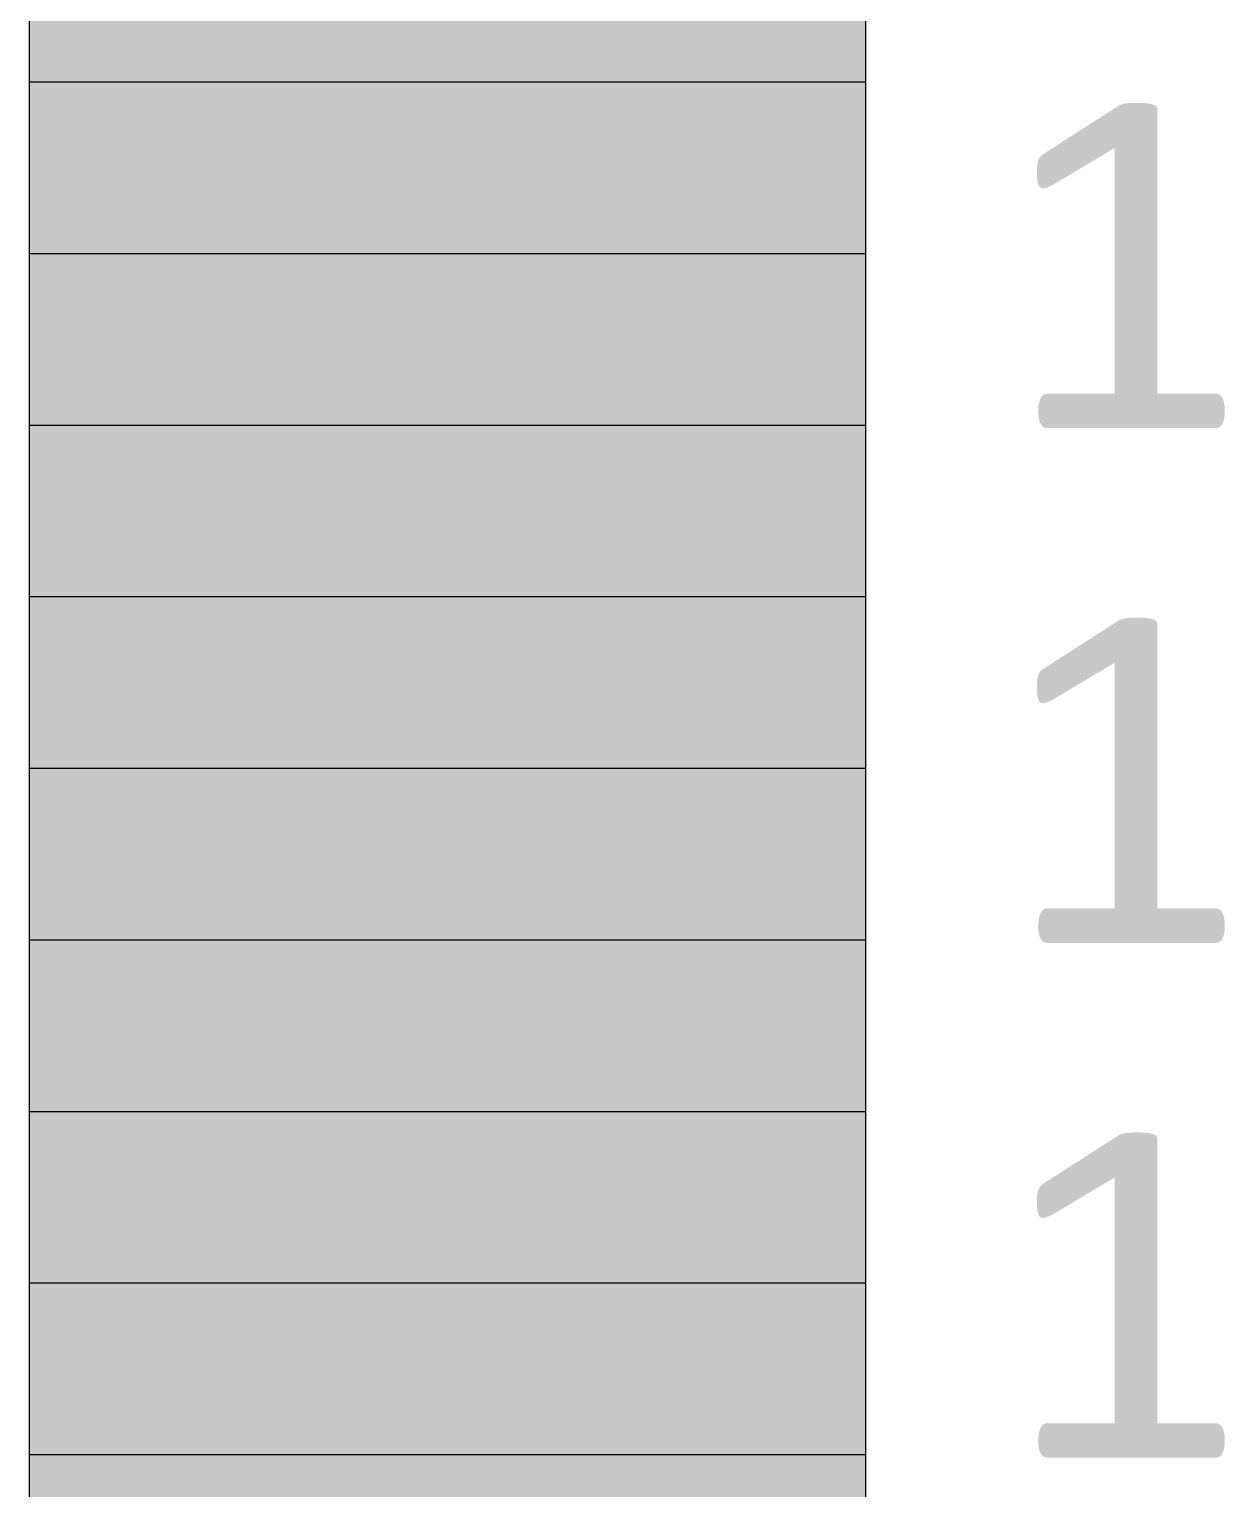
# Model space of a CAD drawing. Extents: x 79.49066 to 79.49309, y 16.68944 to 16.6915.
# Drawn here: x 79.4928573 to 79.4929736, y 16.6903429 to 16.690485 of the extents above; entities that cross this region are included whole.
import ezdxf

# ---------------------------------------------------------------- set-up
doc = ezdxf.new("R2010")
doc.units = 0

msp = doc.modelspace()

# ---------------------------------------------------------------- hatches: boundary and pattern name
at = {"layer": 'GSLAYER', "true_color": 0x838383}
msp.add_hatch(color=256, dxfattribs=at).paths.add_polyline_path([(79.49293868, 16.69047985), (79.49293868, 16.69049655), (79.49285726, 16.69049655), (79.49285726, 16.69047985)])
at = {"layer": 'GSLAYER', "true_color": 0x808080}
msp.add_hatch(color=256, dxfattribs=at).paths.add_polyline_path([(79.49293868, 16.69046314), (79.49293868, 16.69047985), (79.49285726, 16.69047985), (79.49285726, 16.69046314)])
at = {"layer": 'GSLAYER', "true_color": 0x000000}
for points in [[(79.49296707, 16.6904734), (79.49296707, 16.69047711), (79.49296706, 16.69047726), (79.492967, 16.69047739), (79.4929669, 16.6904775), (79.49296689, 16.69047751), (79.49296679, 16.69047757), (79.49296671, 16.69047761), (79.49296667, 16.69047762), (79.49296645, 16.69047769), (79.49296625, 16.69047772), (79.4929661, 16.69047775), (79.49296592, 16.69047776), (79.49296567, 16.69047778), (79.49296567, 16.69047778), (79.49296513, 16.69047779), (79.4929644, 16.69047778), (79.4929644, 16.69047778), (79.49296413, 16.69047776), (79.49296404, 16.69047775), (79.49296389, 16.69047772), (79.49296377, 16.69047769), (79.49296353, 16.69047762), (79.4929635, 16.69047761), (79.49296339, 16.69047757), (79.4929633, 16.69047751), (79.49296329, 16.6904775), (79.49296311, 16.69047739), (79.4929629, 16.69047726), (79.49296268, 16.69047711), (79.49295688, 16.6904734)], [(79.49295608, 16.69046949), (79.49295609, 16.69046949), (79.49295623, 16.69046953), (79.49295641, 16.69046958), (79.49295643, 16.69046959), (79.49295663, 16.69046969), (79.49295682, 16.69046978), (79.49295687, 16.6904698), (79.49295739, 16.69047012), (79.49295809, 16.69047053), (79.49295894, 16.69047104), (79.49295958, 16.69047142), (79.49296012, 16.69047174), (79.49296057, 16.69047201), (79.49296094, 16.69047223), (79.49296125, 16.69047241), (79.49296151, 16.69047257), (79.49296176, 16.69047272), (79.492962, 16.69047286), (79.4929629, 16.6904734), (79.49295688, 16.6904734), (79.49295605, 16.69047286), (79.49295585, 16.69047272), (79.49295569, 16.69047257), (79.49295557, 16.69047241), (79.49295549, 16.69047223), (79.49295542, 16.69047201), (79.49295538, 16.69047174), (79.49295535, 16.69047142), (79.49295534, 16.69047104), (79.49295536, 16.69047053), (79.4929554, 16.69047012), (79.49295549, 16.6904698), (79.4929555, 16.69046978), (79.49295555, 16.69046969), (79.49295563, 16.69046959), (79.49295565, 16.69046958), (79.49295572, 16.69046953), (79.49295583, 16.69046949), (79.49295585, 16.69046949), (79.49295595, 16.69046947)], [(79.49296707, 16.69044949), (79.49296707, 16.6904734), (79.4929629, 16.6904734), (79.4929629, 16.69044949)], [(79.49297276, 16.69044614), (79.49297293, 16.69044616), (79.49297309, 16.69044622), (79.49297324, 16.69044634), (79.49297337, 16.6904465), (79.49297348, 16.69044673), (79.49297356, 16.69044701), (79.49297362, 16.69044737), (79.49297363, 16.69044779), (79.49297362, 16.6904482), (79.49297357, 16.69044854), (79.4929735, 16.69044883), (79.4929734, 16.69044907), (79.49297328, 16.69044925), (79.49297312, 16.69044938), (79.49297295, 16.69044946), (79.49297276, 16.69044949), (79.49295634, 16.69044949), (79.49295615, 16.69044946), (79.49295598, 16.69044938), (79.49295584, 16.69044925), (79.49295572, 16.69044907), (79.49295562, 16.69044883), (79.49295554, 16.69044854), (79.49295548, 16.6904482), (79.49295546, 16.69044779), (79.49295548, 16.69044737), (79.49295554, 16.69044701), (79.49295562, 16.69044673), (79.49295574, 16.6904465), (79.49295588, 16.69044634), (79.49295602, 16.69044622), (79.49295617, 16.69044616), (79.49295634, 16.69044614)], [(79.49296707, 16.69042329), (79.49296707, 16.69042701), (79.49296706, 16.69042715), (79.492967, 16.69042729), (79.4929669, 16.6904274), (79.49296689, 16.69042741), (79.49296679, 16.69042747), (79.49296671, 16.69042751), (79.49296667, 16.69042752), (79.49296645, 16.69042759), (79.49296625, 16.69042762), (79.4929661, 16.69042764), (79.49296592, 16.69042766), (79.49296567, 16.69042768), (79.49296567, 16.69042768), (79.49296513, 16.69042769), (79.4929644, 16.69042768), (79.4929644, 16.69042768), (79.49296413, 16.69042766), (79.49296404, 16.69042764), (79.49296389, 16.69042762), (79.49296377, 16.69042759), (79.49296353, 16.69042752), (79.4929635, 16.69042751), (79.49296339, 16.69042747), (79.4929633, 16.69042741), (79.49296329, 16.6904274), (79.49296311, 16.69042729), (79.4929629, 16.69042715), (79.49296268, 16.69042701), (79.49295688, 16.69042329)], [(79.49295608, 16.69041938), (79.49295609, 16.69041939), (79.49295623, 16.69041943), (79.49295641, 16.69041948), (79.49295643, 16.69041949), (79.49295663, 16.69041958), (79.49295682, 16.69041967), (79.49295687, 16.6904197), (79.49295739, 16.69042001), (79.49295809, 16.69042043), (79.49295894, 16.69042094), (79.49295958, 16.69042132), (79.49296012, 16.69042164), (79.49296057, 16.69042191), (79.49296094, 16.69042213), (79.49296125, 16.69042231), (79.49296151, 16.69042247), (79.49296176, 16.69042261), (79.492962, 16.69042276), (79.4929629, 16.69042329), (79.49295688, 16.69042329), (79.49295605, 16.69042276), (79.49295585, 16.69042261), (79.49295569, 16.69042247), (79.49295557, 16.69042231), (79.49295549, 16.69042213), (79.49295542, 16.69042191), (79.49295538, 16.69042164), (79.49295535, 16.69042132), (79.49295534, 16.69042094), (79.49295536, 16.69042043), (79.4929554, 16.69042001), (79.49295549, 16.6904197), (79.4929555, 16.69041967), (79.49295555, 16.69041958), (79.49295563, 16.69041949), (79.49295565, 16.69041948), (79.49295572, 16.69041943), (79.49295583, 16.69041939), (79.49295585, 16.69041938), (79.49295595, 16.69041937)], [(79.49296707, 16.69039939), (79.49296707, 16.69042329), (79.4929629, 16.69042329), (79.4929629, 16.69039939)], [(79.49297276, 16.69039604), (79.49297293, 16.69039606), (79.49297309, 16.69039612), (79.49297324, 16.69039623), (79.49297337, 16.6903964), (79.49297348, 16.69039663), (79.49297356, 16.69039691), (79.49297362, 16.69039726), (79.49297363, 16.69039769), (79.49297362, 16.69039809), (79.49297357, 16.69039844), (79.4929735, 16.69039873), (79.4929734, 16.69039896), (79.49297328, 16.69039915), (79.49297312, 16.69039928), (79.49297295, 16.69039936), (79.49297276, 16.69039939), (79.49295634, 16.69039939), (79.49295615, 16.69039936), (79.49295598, 16.69039928), (79.49295584, 16.69039915), (79.49295572, 16.69039896), (79.49295562, 16.69039873), (79.49295554, 16.69039844), (79.49295548, 16.69039809), (79.49295546, 16.69039769), (79.49295548, 16.69039726), (79.49295554, 16.69039691), (79.49295562, 16.69039663), (79.49295574, 16.6903964), (79.49295588, 16.69039623), (79.49295602, 16.69039612), (79.49295617, 16.69039606), (79.49295634, 16.69039604)], [(79.49296707, 16.69037319), (79.49296707, 16.69037691), (79.49296706, 16.69037705), (79.492967, 16.69037719), (79.4929669, 16.6903773), (79.49296689, 16.69037731), (79.49296679, 16.69037736), (79.49296671, 16.69037741), (79.49296667, 16.69037742), (79.49296645, 16.69037748), (79.49296625, 16.69037752), (79.4929661, 16.69037754), (79.49296592, 16.69037756), (79.49296567, 16.69037758), (79.49296567, 16.69037758), (79.49296513, 16.69037759), (79.4929644, 16.69037758), (79.4929644, 16.69037758), (79.49296413, 16.69037756), (79.49296404, 16.69037754), (79.49296389, 16.69037752), (79.49296377, 16.69037748), (79.49296353, 16.69037742), (79.4929635, 16.69037741), (79.49296339, 16.69037736), (79.4929633, 16.69037731), (79.49296329, 16.6903773), (79.49296311, 16.69037719), (79.4929629, 16.69037705), (79.49296268, 16.69037691), (79.49295688, 16.69037319)], [(79.49295608, 16.69036928), (79.49295609, 16.69036928), (79.49295623, 16.69036932), (79.49295641, 16.69036938), (79.49295643, 16.69036939), (79.49295663, 16.69036948), (79.49295682, 16.69036957), (79.49295687, 16.6903696), (79.49295739, 16.69036991), (79.49295809, 16.69037032), (79.49295894, 16.69037083), (79.49295958, 16.69037122), (79.49296012, 16.69037154), (79.49296057, 16.69037181), (79.49296094, 16.69037203), (79.49296125, 16.69037221), (79.49296151, 16.69037237), (79.49296176, 16.69037251), (79.492962, 16.69037266), (79.4929629, 16.69037319), (79.49295688, 16.69037319), (79.49295605, 16.69037266), (79.49295585, 16.69037251), (79.49295569, 16.69037237), (79.49295557, 16.69037221), (79.49295549, 16.69037203), (79.49295542, 16.69037181), (79.49295538, 16.69037154), (79.49295535, 16.69037122), (79.49295534, 16.69037083), (79.49295536, 16.69037032), (79.4929554, 16.69036991), (79.49295549, 16.6903696), (79.4929555, 16.69036957), (79.49295555, 16.69036948), (79.49295563, 16.69036939), (79.49295565, 16.69036938), (79.49295572, 16.69036932), (79.49295583, 16.69036928), (79.49295585, 16.69036928), (79.49295595, 16.69036927)], [(79.49296707, 16.69034929), (79.49296707, 16.69037319), (79.4929629, 16.69037319), (79.4929629, 16.69034929)], [(79.49297276, 16.69034593), (79.49297293, 16.69034595), (79.49297309, 16.69034602), (79.49297324, 16.69034613), (79.49297337, 16.6903463), (79.49297348, 16.69034652), (79.49297356, 16.69034681), (79.49297362, 16.69034716), (79.49297363, 16.69034759), (79.49297362, 16.69034799), (79.49297357, 16.69034834), (79.4929735, 16.69034863), (79.4929734, 16.69034886), (79.49297328, 16.69034904), (79.49297312, 16.69034918), (79.49297295, 16.69034926), (79.49297276, 16.69034929), (79.49295634, 16.69034929), (79.49295615, 16.69034926), (79.49295598, 16.69034918), (79.49295584, 16.69034904), (79.49295572, 16.69034886), (79.49295562, 16.69034863), (79.49295554, 16.69034834), (79.49295548, 16.69034799), (79.49295546, 16.69034759), (79.49295548, 16.69034716), (79.49295554, 16.69034681), (79.49295562, 16.69034652), (79.49295574, 16.6903463), (79.49295588, 16.69034613), (79.49295602, 16.69034602), (79.49295617, 16.69034595), (79.49295634, 16.69034593)]]:
    msp.add_hatch(color=256, dxfattribs=at).paths.add_polyline_path(points)
at = {"layer": 'GSLAYER', "true_color": 0x7d7d7d}
msp.add_hatch(color=256, dxfattribs=at).paths.add_polyline_path([(79.49293868, 16.69044644), (79.49293868, 16.69046314), (79.49285726, 16.69046314), (79.49285726, 16.69044644)])
at = {"layer": 'GSLAYER', "true_color": 0x797979}
msp.add_hatch(color=256, dxfattribs=at).paths.add_polyline_path([(79.49293868, 16.69042974), (79.49293868, 16.69044644), (79.49285726, 16.69044644), (79.49285726, 16.69042974)])
at = {"layer": 'GSLAYER', "true_color": 0x767676}
msp.add_hatch(color=256, dxfattribs=at).paths.add_polyline_path([(79.49293868, 16.69041304), (79.49293868, 16.69042974), (79.49285726, 16.69042974), (79.49285726, 16.69041304)])
at = {"layer": 'GSLAYER', "true_color": 0x737373}
msp.add_hatch(color=256, dxfattribs=at).paths.add_polyline_path([(79.49293868, 16.69039634), (79.49293868, 16.69041304), (79.49285726, 16.69041304), (79.49285726, 16.69039634)])
at = {"layer": 'GSLAYER', "true_color": 0x6f6f6f}
msp.add_hatch(color=256, dxfattribs=at).paths.add_polyline_path([(79.49293868, 16.69037964), (79.49293868, 16.69039634), (79.49285726, 16.69039634), (79.49285726, 16.69037964)])
at = {"layer": 'GSLAYER', "true_color": 0x6c6c6c}
msp.add_hatch(color=256, dxfattribs=at).paths.add_polyline_path([(79.49293868, 16.69036294), (79.49293868, 16.69037964), (79.49285726, 16.69037964), (79.49285726, 16.69036294)])
at = {"layer": 'GSLAYER', "true_color": 0x696969}
msp.add_hatch(color=256, dxfattribs=at).paths.add_polyline_path([(79.49293868, 16.69034624), (79.49293868, 16.69036294), (79.49285726, 16.69036294), (79.49285726, 16.69034624)])
at = {"layer": 'GSLAYER', "true_color": 0x666666}
msp.add_hatch(color=256, dxfattribs=at).paths.add_polyline_path([(79.49293868, 16.69032954), (79.49293868, 16.69034624), (79.49285726, 16.69034624), (79.49285726, 16.69032954)])

# ---------------------------------------------------------------- linework, layer by layer
at = {"layer": 'GSLAYER', "true_color": 0x000000, "flags": 128}
msp.add_lwpolyline([(79.49285726, 16.68981181), (79.49293868, 16.68981181), (79.49293868, 16.69111448), (79.49285726, 16.69111448)], close=True, dxfattribs=at)
at = {"layer": 'GSLAYER', "true_color": 0xb3b3b3, "flags": 128}
for points in [[(79.49285726, 16.69047985), (79.49293868, 16.69047985)], [(79.49285726, 16.69046314), (79.49293868, 16.69046314)], [(79.49285726, 16.69044644), (79.49293868, 16.69044644)], [(79.49285726, 16.69042974), (79.49293868, 16.69042974)], [(79.49285726, 16.69041304), (79.49293868, 16.69041304)], [(79.49285726, 16.69037964), (79.49293868, 16.69037964)], [(79.49285726, 16.69036294), (79.49293868, 16.69036294)], [(79.49285726, 16.69034624), (79.49293868, 16.69034624)]]:
    msp.add_lwpolyline(points, dxfattribs=at)
at = {"layer": 'GSLAYER', "true_color": 0x000000, "flags": 128}
msp.add_lwpolyline([(79.49285726, 16.69039634), (79.49293868, 16.69039634)], dxfattribs=at)

doc.saveas('drawing.dxf')
